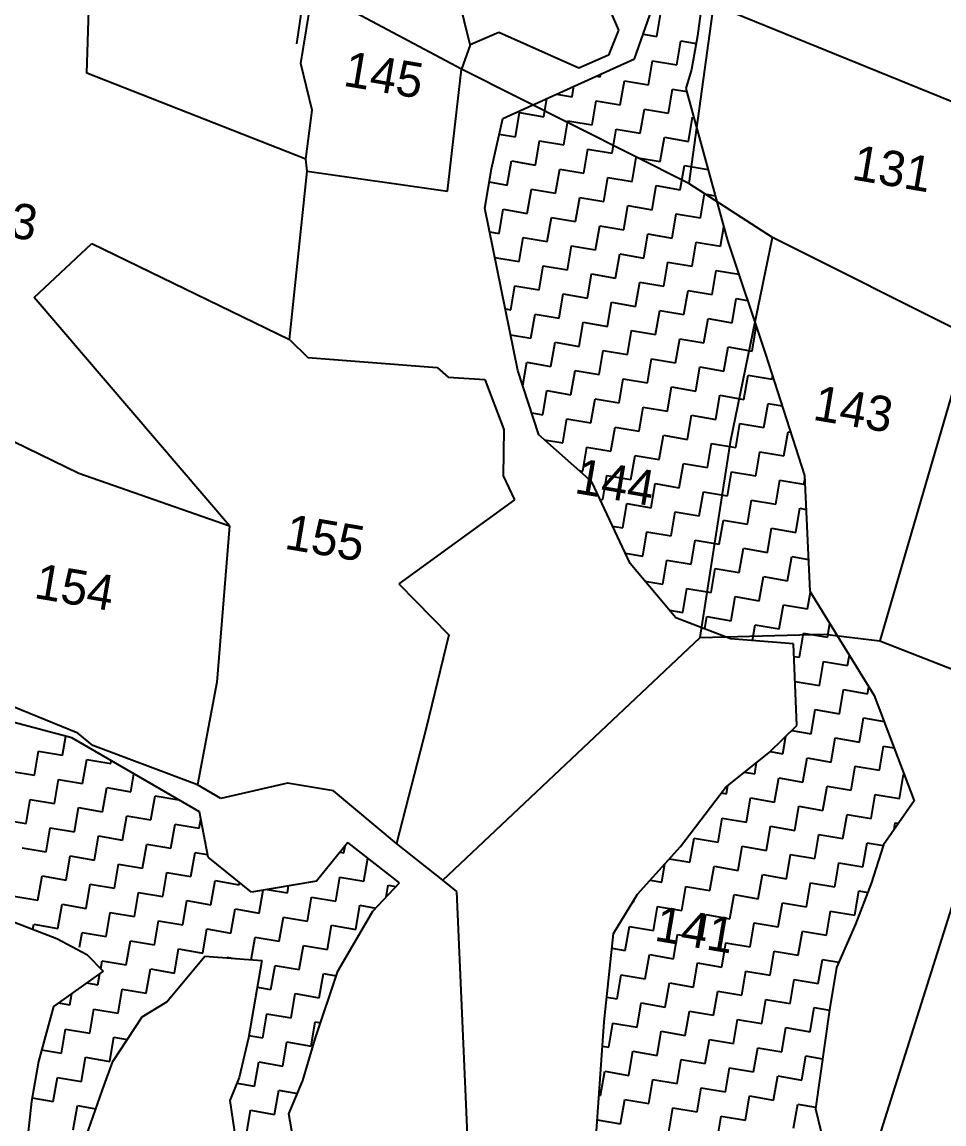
# Model space of a CAD drawing. Header units: metres. Extents: x 286044 to 288268, y 2013628 to 2015838.
# Drawn here: x 287434 to 287672.9, y 2014429.3 to 2014714.7 of the extents above; entities that cross this region are included whole.
import ezdxf
from ezdxf.enums import TextEntityAlignment as Align

# ---------------------------------------------------------------- set-up
doc = ezdxf.new("R2010")
doc.units = ezdxf.units.M
for name, color, linetype in [('POLY_HATCH', 12, 'Continuous'), ('POLY_PARCEL', 6, 'Continuous'), ('TEXT_PARCEL', 7, 'Continuous')]:
    doc.layers.add(name, color=color, linetype=linetype)
doc.styles.add('TEXT_MAP', font='')
doc.styles.get('TEXT_MAP').set_extended_font_data('Kruti Dev 050')

msp = doc.modelspace()

# ---------------------------------------------------------------- linework, layer by layer
at = {"layer": 'POLY_HATCH'}
for p, q in [((287611.29, 2014728.24), (287609.03, 2014711.18)), ((287592.72, 2014705.21), (287599.97, 2014725.76)), ((287609.03, 2014711.18), (287607.53, 2014702.39)), ((287558.61, 2014689.72), (287592.72, 2014705.21)), ((287607.53, 2014702.39), (287606.05, 2014697.47)), ((287606.05, 2014697.47), (287616.81, 2014658.17)), ((287555.64, 2014676.71), (287558.61, 2014689.72)), ((287553.9, 2014666.49), (287555.64, 2014676.71)), ((287562.52, 2014624.46), (287553.9, 2014666.49)), ((287616.81, 2014658.17), (287626.66, 2014628.71)), ((287626.66, 2014628.71), (287636.82, 2014597.26)), ((287567.95, 2014607.76), (287562.52, 2014624.46)), ((287581.67, 2014595.66), (287567.95, 2014607.76)), ((287636.82, 2014597.26), (287638.18, 2014567.3)), ((287591.58, 2014574.44), (287581.67, 2014595.66)), ((287603.47, 2014560.4), (287591.58, 2014574.44)), ((287638.18, 2014567.3), (287654.85, 2014540.29)), ((287617.58, 2014554.99), (287603.47, 2014560.4)), ((287633.9, 2014553.71), (287617.58, 2014554.99)), ((287634.8, 2014532.52), (287633.9, 2014553.71)), ((287654.85, 2014540.29), (287665.23, 2014512.98)), ((287446.9, 2014529.29), (287416.24, 2014537.36)), ((287627.59, 2014525.49), (287634.8, 2014532.52)), ((287479.94, 2014510.15), (287446.9, 2014529.29)), ((287616.28, 2014516.5), (287627.59, 2014525.49)), ((287604.66, 2014501.21), (287616.28, 2014516.5)), ((287665.23, 2014512.98), (287657.27, 2014501.57)), ((287482.21, 2014498.38), (287479.94, 2014510.15)), ((287518.44, 2014502.17), (287510.33, 2014492.16)), ((287531.83, 2014491.78), (287518.44, 2014502.17)), ((287593.53, 2014488.83), (287604.66, 2014501.21)), ((287657.27, 2014501.57), (287654.07, 2014491.6)), ((287493.48, 2014489.35), (287482.21, 2014498.38)), ((287510.33, 2014492.16), (287493.48, 2014489.35)), ((287524.88, 2014484.43), (287531.83, 2014491.78)), ((287654.07, 2014491.6), (287650.01, 2014481.02)), ((287587.28, 2014478.63), (287593.53, 2014488.83)), ((287426.26, 2014483.78), (287442.97, 2014477.38)), ((287515.83, 2014468.9), (287524.88, 2014484.43)), ((287650.01, 2014481.02), (287645.1, 2014469.84)), ((287442.97, 2014477.38), (287450.8, 2014473.2)), ((287584.89, 2014455.75), (287587.28, 2014478.63)), ((287450.8, 2014473.2), (287455.05, 2014468.92)), ((287471.51, 2014460.91), (287481.36, 2014472.75)), ((287481.36, 2014472.75), (287496.12, 2014471.66)), ((287496.12, 2014471.66), (287492.71, 2014451.61)), ((287455.05, 2014468.92), (287442.1, 2014459.74)), ((287510, 2014451.39), (287515.83, 2014468.9)), ((287645.1, 2014469.84), (287643.23, 2014458.89)), ((287442.1, 2014459.74), (287438.24, 2014445.46)), ((287465.15, 2014457.02), (287471.51, 2014460.91)), ((287457.5, 2014445.52), (287465.15, 2014457.02)), ((287643.23, 2014458.89), (287639.61, 2014433.22)), ((287581.68, 2014410.48), (287584.89, 2014455.75)), ((287492.71, 2014451.61), (287490.25, 2014441.36)), ((287506.73, 2014440.57), (287510, 2014451.39)), ((287438.24, 2014445.46), (287436.47, 2014435.09)), ((287454.82, 2014438.15), (287457.5, 2014445.52)), ((287490.25, 2014441.36), (287487.8, 2014435.37)), ((287503.13, 2014431.93), (287506.73, 2014440.57)), ((287450.63, 2014426.06), (287454.82, 2014438.15)), ((287436.47, 2014435.09), (287434.93, 2014421.84)), ((287487.8, 2014435.37), (287491.19, 2014413.46)), ((287506.75, 2014411.4), (287503.13, 2014431.93)), ((287639.61, 2014433.22), (287644.06, 2014415.18))]:
    msp.add_line(p, q, dxfattribs=at)
at = {"layer": 'POLY_HATCH', "linetype": 'Continuous'}
for p, q in [((287598.48, 2014710.94), (287599.55, 2014717.19)), ((287594.95, 2014711.54), (287598.48, 2014710.94)), ((287603.67, 2014703.62), (287604.74, 2014709.87)), ((287604.74, 2014709.87), (287608.69, 2014709.2)), ((287596.35, 2014698.43), (287597.42, 2014704.68)), ((287597.42, 2014704.68), (287603.67, 2014703.62)), ((287582.85, 2014700.73), (287583.84, 2014700.56)), ((287583.84, 2014700.56), (287583.96, 2014701.24)), ((287589.03, 2014693.24), (287590.1, 2014699.5)), ((287590.1, 2014699.5), (287596.35, 2014698.43)), ((287576.53, 2014695.37), (287576.98, 2014698.07)), ((287601.54, 2014691.11), (287602.61, 2014697.37)), ((287602.61, 2014697.37), (287606.25, 2014696.75)), ((287569.21, 2014690.19), (287570.01, 2014694.9)), ((287572.54, 2014696.05), (287576.53, 2014695.37)), ((287581.71, 2014688.05), (287582.78, 2014694.31)), ((287582.78, 2014694.31), (287589.03, 2014693.24)), ((287561.89, 2014685), (287562.95, 2014691.25)), ((287562.95, 2014691.25), (287569.21, 2014690.19)), ((287594.22, 2014685.92), (287595.29, 2014692.18)), ((287595.29, 2014692.18), (287601.54, 2014691.11)), ((287574.39, 2014682.87), (287575.46, 2014689.12)), ((287575.46, 2014689.12), (287581.71, 2014688.05)), ((287606.73, 2014683.79), (287607.79, 2014690.05)), ((287607.79, 2014690.05), (287608.1, 2014689.99)), ((287557.69, 2014685.71), (287561.89, 2014685)), ((287586.9, 2014680.74), (287587.97, 2014686.99)), ((287587.97, 2014686.99), (287594.22, 2014685.92)), ((287567.08, 2014677.68), (287568.14, 2014683.93)), ((287568.14, 2014683.93), (287574.39, 2014682.87)), ((287599.41, 2014678.6), (287600.47, 2014684.86)), ((287600.47, 2014684.86), (287606.73, 2014683.79)), ((287579.58, 2014675.55), (287580.65, 2014681.8)), ((287580.65, 2014681.8), (287586.9, 2014680.74)), ((287592.09, 2014673.42), (287593.16, 2014679.67)), ((287593.16, 2014679.67), (287599.41, 2014678.6)), ((287559.76, 2014672.49), (287560.82, 2014678.74)), ((287560.82, 2014678.74), (287567.08, 2014677.68)), ((287604.6, 2014671.29), (287605.66, 2014677.54)), ((287605.66, 2014677.54), (287611.79, 2014676.49)), ((287572.26, 2014670.36), (287573.33, 2014676.61)), ((287573.33, 2014676.61), (287579.58, 2014675.55)), ((287584.77, 2014668.23), (287585.84, 2014674.48)), ((287585.84, 2014674.48), (287592.09, 2014673.42)), ((287555.06, 2014673.29), (287559.76, 2014672.49)), ((287564.94, 2014665.17), (287566.01, 2014671.42)), ((287566.01, 2014671.42), (287572.26, 2014670.36)), ((287597.28, 2014666.1), (287598.34, 2014672.35)), ((287598.34, 2014672.35), (287604.6, 2014671.29)), ((287577.45, 2014663.04), (287578.52, 2014669.29)), ((287578.52, 2014669.29), (287584.77, 2014668.23)), ((287609.79, 2014663.97), (287610.85, 2014670.22)), ((287610.85, 2014670.22), (287613.64, 2014669.74)), ((287557.62, 2014659.98), (287558.69, 2014666.24)), ((287558.69, 2014666.24), (287564.94, 2014665.17)), ((287589.96, 2014660.91), (287591.02, 2014667.16)), ((287591.02, 2014667.16), (287597.28, 2014666.1)), ((287570.13, 2014657.85), (287571.2, 2014664.11)), ((287571.2, 2014664.11), (287577.45, 2014663.04)), ((287602.47, 2014658.78), (287603.53, 2014665.03)), ((287603.53, 2014665.03), (287609.79, 2014663.97)), ((287555.15, 2014660.4), (287557.62, 2014659.98)), ((287582.64, 2014655.72), (287583.71, 2014661.97)), ((287583.71, 2014661.97), (287589.96, 2014660.91)), ((287595.15, 2014653.59), (287596.21, 2014659.84)), ((287596.21, 2014659.84), (287602.47, 2014658.78)), ((287614.97, 2014656.65), (287615.84, 2014661.71)), ((287562.81, 2014652.66), (287563.88, 2014658.92)), ((287563.88, 2014658.92), (287570.13, 2014657.85)), ((287575.32, 2014650.53), (287576.39, 2014656.79)), ((287576.39, 2014656.79), (287582.64, 2014655.72)), ((287607.65, 2014651.46), (287608.72, 2014657.71)), ((287608.72, 2014657.71), (287614.97, 2014656.65)), ((287587.83, 2014648.4), (287588.89, 2014654.66)), ((287588.89, 2014654.66), (287595.15, 2014653.59)), ((287556.54, 2014653.62), (287556.56, 2014653.73)), ((287556.56, 2014653.73), (287562.81, 2014652.66)), ((287568, 2014645.34), (287569.07, 2014651.6)), ((287569.07, 2014651.6), (287575.32, 2014650.53)), ((287600.34, 2014646.27), (287601.4, 2014652.52)), ((287601.4, 2014652.52), (287607.65, 2014651.46)), ((287580.51, 2014643.21), (287581.57, 2014649.47)), ((287581.57, 2014649.47), (287587.83, 2014648.4)), ((287612.84, 2014644.14), (287613.91, 2014650.39)), ((287613.91, 2014650.39), (287619.74, 2014649.4)), ((287560.68, 2014640.16), (287561.75, 2014646.41)), ((287561.75, 2014646.41), (287568, 2014645.34)), ((287593.02, 2014641.08), (287594.08, 2014647.34)), ((287594.08, 2014647.34), (287600.34, 2014646.27)), ((287573.19, 2014638.02), (287574.25, 2014644.28)), ((287574.25, 2014644.28), (287580.51, 2014643.21)), ((287605.52, 2014638.95), (287606.59, 2014645.2)), ((287606.59, 2014645.2), (287612.84, 2014644.14)), ((287618.03, 2014636.82), (287619.1, 2014643.07)), ((287619.1, 2014643.07), (287622.02, 2014642.58)), ((287559.25, 2014640.4), (287560.68, 2014640.16)), ((287585.7, 2014635.89), (287586.76, 2014642.15)), ((287586.76, 2014642.15), (287593.02, 2014641.08)), ((287598.2, 2014633.76), (287599.27, 2014640.02)), ((287599.27, 2014640.02), (287605.52, 2014638.95)), ((287565.87, 2014632.84), (287566.94, 2014639.09)), ((287566.94, 2014639.09), (287573.19, 2014638.02)), ((287578.38, 2014630.71), (287579.44, 2014636.96)), ((287579.44, 2014636.96), (287585.7, 2014635.89)), ((287610.71, 2014631.63), (287611.78, 2014637.89)), ((287611.78, 2014637.89), (287618.03, 2014636.82)), ((287590.89, 2014628.57), (287591.95, 2014634.83)), ((287591.95, 2014634.83), (287598.2, 2014633.76)), ((287623.22, 2014629.5), (287624.28, 2014635.75)), ((287624.28, 2014635.75), (287624.3, 2014635.75)), ((287560.62, 2014633.73), (287565.87, 2014632.84)), ((287571.06, 2014625.52), (287572.12, 2014631.77)), ((287572.12, 2014631.77), (287578.38, 2014630.71)), ((287603.39, 2014626.44), (287604.46, 2014632.7)), ((287604.46, 2014632.7), (287610.71, 2014631.63)), ((287583.57, 2014623.39), (287584.63, 2014629.64)), ((287584.63, 2014629.64), (287590.89, 2014628.57)), ((287615.9, 2014624.31), (287616.97, 2014630.57)), ((287616.97, 2014630.57), (287623.22, 2014629.5)), ((287563.78, 2014620.58), (287564.8, 2014626.58)), ((287564.8, 2014626.58), (287571.06, 2014625.52)), ((287596.07, 2014621.26), (287597.14, 2014627.51)), ((287597.14, 2014627.51), (287603.39, 2014626.44)), ((287608.58, 2014619.12), (287609.65, 2014625.38)), ((287609.65, 2014625.38), (287615.9, 2014624.31)), ((287576.25, 2014618.2), (287577.31, 2014624.45)), ((287577.31, 2014624.45), (287583.57, 2014623.39)), ((287621.09, 2014616.99), (287622.15, 2014623.25)), ((287622.15, 2014623.25), (287628.41, 2014622.18)), ((287628.41, 2014622.18), (287628.53, 2014622.91)), ((287588.75, 2014616.07), (287589.82, 2014622.32)), ((287589.82, 2014622.32), (287596.07, 2014621.26)), ((287601.26, 2014613.94), (287602.33, 2014620.19)), ((287602.33, 2014620.19), (287608.58, 2014619.12)), ((287568.93, 2014613.01), (287569.99, 2014619.26)), ((287569.99, 2014619.26), (287576.25, 2014618.2)), ((287581.43, 2014610.88), (287582.5, 2014617.13)), ((287582.5, 2014617.13), (287588.75, 2014616.07)), ((287613.77, 2014611.8), (287614.83, 2014618.06)), ((287614.83, 2014618.06), (287621.09, 2014616.99)), ((287593.94, 2014608.75), (287595.01, 2014615)), ((287595.01, 2014615), (287601.26, 2014613.94)), ((287626.28, 2014609.67), (287627.34, 2014615.93)), ((287627.34, 2014615.93), (287630.99, 2014615.31)), ((287566.08, 2014613.49), (287568.93, 2014613.01)), ((287574.12, 2014605.69), (287575.18, 2014611.94)), ((287575.18, 2014611.94), (287581.43, 2014610.88)), ((287606.45, 2014606.62), (287607.52, 2014612.87)), ((287607.52, 2014612.87), (287613.77, 2014611.8)), ((287586.62, 2014603.56), (287587.69, 2014609.81)), ((287587.69, 2014609.81), (287593.94, 2014608.75)), ((287618.96, 2014604.49), (287620.02, 2014610.74)), ((287620.02, 2014610.74), (287626.28, 2014609.67)), ((287631.46, 2014602.35), (287632.53, 2014608.61)), ((287632.53, 2014608.61), (287633.19, 2014608.5)), ((287569.38, 2014606.5), (287574.12, 2014605.69)), ((287599.13, 2014601.43), (287600.2, 2014607.68)), ((287600.2, 2014607.68), (287606.45, 2014606.62)), ((287611.64, 2014599.3), (287612.7, 2014605.55)), ((287612.7, 2014605.55), (287618.96, 2014604.49)), ((287579.3, 2014598.37), (287580.37, 2014604.63)), ((287580.37, 2014604.63), (287586.62, 2014603.56)), ((287591.81, 2014596.24), (287592.88, 2014602.49)), ((287592.88, 2014602.49), (287599.13, 2014601.43)), ((287624.15, 2014597.17), (287625.21, 2014603.42)), ((287625.21, 2014603.42), (287631.46, 2014602.35)), ((287604.32, 2014594.11), (287605.38, 2014600.36)), ((287605.38, 2014600.36), (287611.64, 2014599.3)), ((287578.42, 2014598.52), (287579.3, 2014598.37)), ((287584.49, 2014591.05), (287585.56, 2014597.31)), ((287585.56, 2014597.31), (287591.81, 2014596.24)), ((287616.83, 2014591.98), (287617.89, 2014598.23)), ((287617.89, 2014598.23), (287624.15, 2014597.17)), ((287597, 2014588.92), (287598.06, 2014595.17)), ((287598.06, 2014595.17), (287604.32, 2014594.11)), ((287629.33, 2014589.85), (287630.4, 2014596.1)), ((287630.4, 2014596.1), (287636.65, 2014595.04)), ((287636.65, 2014595.04), (287636.86, 2014596.26)), ((287583.76, 2014591.18), (287584.49, 2014591.05)), ((287609.51, 2014586.79), (287610.57, 2014593.04)), ((287610.57, 2014593.04), (287616.83, 2014591.98)), ((287589.68, 2014583.73), (287590.75, 2014589.99)), ((287590.75, 2014589.99), (287597, 2014588.92)), ((287622.01, 2014584.66), (287623.08, 2014590.91)), ((287623.08, 2014590.91), (287629.33, 2014589.85)), ((287634.52, 2014582.53), (287635.59, 2014588.78)), ((287635.59, 2014588.78), (287637.21, 2014588.5)), ((287602.19, 2014581.6), (287603.25, 2014587.86)), ((287603.25, 2014587.86), (287609.51, 2014586.79)), ((287614.69, 2014579.47), (287615.76, 2014585.72)), ((287615.76, 2014585.72), (287622.01, 2014584.66)), ((287587.03, 2014584.18), (287589.68, 2014583.73)), ((287594.87, 2014576.41), (287595.93, 2014582.67)), ((287595.93, 2014582.67), (287602.19, 2014581.6)), ((287627.2, 2014577.34), (287628.27, 2014583.59)), ((287628.27, 2014583.59), (287634.52, 2014582.53)), ((287607.38, 2014574.28), (287608.44, 2014580.54)), ((287608.44, 2014580.54), (287614.69, 2014579.47)), ((287590.3, 2014577.19), (287594.87, 2014576.41)), ((287619.88, 2014572.15), (287620.95, 2014578.41)), ((287620.95, 2014578.41), (287627.2, 2014577.34)), ((287600.06, 2014569.09), (287601.12, 2014575.35)), ((287601.12, 2014575.35), (287607.38, 2014574.28)), ((287632.39, 2014570.02), (287633.46, 2014576.27)), ((287633.46, 2014576.27), (287637.8, 2014575.53)), ((287612.56, 2014566.96), (287613.63, 2014573.22)), ((287613.63, 2014573.22), (287619.88, 2014572.15)), ((287625.07, 2014564.83), (287626.14, 2014571.09)), ((287626.14, 2014571.09), (287632.39, 2014570.02)), ((287595.44, 2014569.88), (287600.06, 2014569.09)), ((287605.24, 2014561.77), (287606.31, 2014568.03)), ((287606.31, 2014568.03), (287612.56, 2014566.96)), ((287617.75, 2014559.64), (287618.82, 2014565.9)), ((287618.82, 2014565.9), (287625.07, 2014564.83)), ((287637.58, 2014562.7), (287638.32, 2014567.07)), ((287630.26, 2014557.51), (287631.33, 2014563.77)), ((287631.33, 2014563.77), (287637.58, 2014562.7)), ((287601.81, 2014562.36), (287605.24, 2014561.77)), ((287610.96, 2014557.53), (287611.5, 2014560.71)), ((287611.5, 2014560.71), (287617.75, 2014559.64)), ((287623.32, 2014554.54), (287624.01, 2014558.58)), ((287624.01, 2014558.58), (287630.26, 2014557.51)), ((287642.77, 2014555.38), (287643.37, 2014558.9)), ((287635.45, 2014550.19), (287636.51, 2014556.45)), ((287636.51, 2014556.45), (287642.77, 2014555.38)), ((287634.04, 2014550.43), (287635.45, 2014550.19)), ((287640.64, 2014542.87), (287641.7, 2014549.13)), ((287641.7, 2014549.13), (287647.96, 2014548.06)), ((287647.96, 2014548.06), (287648.41, 2014550.72)), ((287634.33, 2014543.62), (287634.38, 2014543.94)), ((287634.38, 2014543.94), (287640.64, 2014542.87)), ((287653.14, 2014540.74), (287653.45, 2014542.55)), ((287645.82, 2014535.55), (287646.89, 2014541.81)), ((287646.89, 2014541.81), (287653.14, 2014540.74)), ((287638.5, 2014530.37), (287639.57, 2014536.62)), ((287639.57, 2014536.62), (287645.82, 2014535.55)), ((287651.01, 2014528.24), (287652.08, 2014534.49)), ((287652.08, 2014534.49), (287657.4, 2014533.58)), ((287633.47, 2014531.23), (287638.5, 2014530.37)), ((287444.5, 2014524.81), (287445.33, 2014529.71)), ((287631.19, 2014525.18), (287631.97, 2014529.76)), ((287643.69, 2014523.05), (287644.76, 2014529.3)), ((287644.76, 2014529.3), (287651.01, 2014528.24)), ((287437.18, 2014519.62), (287438.25, 2014525.88)), ((287438.25, 2014525.88), (287444.5, 2014524.81)), ((287627.85, 2014525.75), (287631.19, 2014525.18)), ((287656.2, 2014520.92), (287657.27, 2014527.17)), ((287657.27, 2014527.17), (287660.01, 2014526.7)), ((287449.69, 2014517.49), (287450.75, 2014523.75)), ((287450.75, 2014523.75), (287457.01, 2014522.68)), ((287457.01, 2014522.68), (287457.12, 2014523.37)), ((287623.87, 2014519.99), (287624.37, 2014522.93)), ((287636.37, 2014517.86), (287637.44, 2014524.11)), ((287637.44, 2014524.11), (287643.69, 2014523.05)), ((287430.93, 2014520.69), (287437.18, 2014519.62)), ((287462.2, 2014515.36), (287462.98, 2014519.98)), ((287621.23, 2014520.44), (287623.87, 2014519.99)), ((287648.88, 2014515.73), (287649.95, 2014521.98)), ((287649.95, 2014521.98), (287656.2, 2014520.92)), ((287661.39, 2014513.6), (287662.45, 2014519.85)), ((287662.45, 2014519.85), (287662.63, 2014519.82)), ((287442.37, 2014512.3), (287443.43, 2014518.56)), ((287443.43, 2014518.56), (287449.69, 2014517.49)), ((287616.55, 2014514.8), (287616.92, 2014517.01)), ((287629.05, 2014512.67), (287630.12, 2014518.92)), ((287630.12, 2014518.92), (287636.37, 2014517.86)), ((287454.88, 2014510.17), (287455.94, 2014516.43)), ((287455.94, 2014516.43), (287462.2, 2014515.36)), ((287467.38, 2014508.04), (287468.45, 2014514.29)), ((287468.45, 2014514.29), (287474.59, 2014513.25)), ((287615.17, 2014515.04), (287616.55, 2014514.8)), ((287641.56, 2014510.54), (287642.63, 2014516.79)), ((287642.63, 2014516.79), (287648.88, 2014515.73)), ((287654.07, 2014508.41), (287655.14, 2014514.66)), ((287655.14, 2014514.66), (287661.39, 2014513.6)), ((287435.05, 2014507.11), (287436.11, 2014513.37)), ((287436.11, 2014513.37), (287442.37, 2014512.3)), ((287447.56, 2014504.98), (287448.62, 2014511.24)), ((287448.62, 2014511.24), (287454.88, 2014510.17)), ((287621.74, 2014507.48), (287622.8, 2014513.74)), ((287622.8, 2014513.74), (287629.05, 2014512.67)), ((287634.24, 2014505.35), (287635.31, 2014511.61)), ((287635.31, 2014511.61), (287641.56, 2014510.54)), ((287460.06, 2014502.85), (287461.13, 2014509.11)), ((287461.13, 2014509.11), (287467.38, 2014508.04)), ((287479.89, 2014505.91), (287480.3, 2014508.29)), ((287614.42, 2014502.29), (287615.48, 2014508.55)), ((287615.48, 2014508.55), (287621.74, 2014507.48)), ((287646.75, 2014503.22), (287647.82, 2014509.47)), ((287647.82, 2014509.47), (287654.07, 2014508.41)), ((287428.8, 2014508.18), (287435.05, 2014507.11)), ((287440.24, 2014499.8), (287441.3, 2014506.05)), ((287441.3, 2014506.05), (287447.56, 2014504.98)), ((287472.57, 2014500.72), (287473.64, 2014506.98)), ((287473.64, 2014506.98), (287479.89, 2014505.91)), ((287626.92, 2014500.16), (287627.99, 2014506.42)), ((287627.99, 2014506.42), (287634.24, 2014505.35)), ((287660.01, 2014505.49), (287660.32, 2014507.34)), ((287660.32, 2014507.34), (287661.19, 2014507.2)), ((287452.74, 2014497.66), (287453.81, 2014503.92)), ((287453.81, 2014503.92), (287460.06, 2014502.85)), ((287607.1, 2014497.11), (287608.16, 2014503.36)), ((287608.16, 2014503.36), (287614.42, 2014502.29)), ((287639.43, 2014498.03), (287640.5, 2014504.29)), ((287640.5, 2014504.29), (287646.75, 2014503.22)), ((287433.98, 2014500.86), (287440.24, 2014499.8)), ((287465.25, 2014495.53), (287466.32, 2014501.79)), ((287466.32, 2014501.79), (287472.57, 2014500.72)), ((287516.43, 2014499.68), (287517.41, 2014499.52)), ((287517.41, 2014499.52), (287517.71, 2014501.26)), ((287619.6, 2014494.98), (287620.67, 2014501.23)), ((287620.67, 2014501.23), (287626.92, 2014500.16)), ((287651.94, 2014495.9), (287653, 2014502.16)), ((287653, 2014502.16), (287657.23, 2014501.44)), ((287445.43, 2014492.48), (287446.49, 2014498.73)), ((287446.49, 2014498.73), (287452.74, 2014497.66)), ((287477.76, 2014493.4), (287478.83, 2014499.66)), ((287478.83, 2014499.66), (287482.07, 2014499.1)), ((287522.6, 2014492.2), (287523.62, 2014498.15)), ((287601.79, 2014498.01), (287607.1, 2014497.11)), ((287632.11, 2014492.84), (287633.18, 2014499.1)), ((287633.18, 2014499.1), (287639.43, 2014498.03)), ((287644.62, 2014490.71), (287645.68, 2014496.97)), ((287645.68, 2014496.97), (287651.94, 2014495.9)), ((287457.93, 2014490.35), (287459, 2014496.6)), ((287459, 2014496.6), (287465.25, 2014495.53)), ((287470.44, 2014488.21), (287471.51, 2014494.47)), ((287471.51, 2014494.47), (287477.76, 2014493.4)), ((287599.78, 2014491.92), (287600.59, 2014496.68)), ((287612.28, 2014489.79), (287613.35, 2014496.04)), ((287613.35, 2014496.04), (287619.6, 2014494.98)), ((287438.11, 2014487.29), (287439.17, 2014493.54)), ((287439.17, 2014493.54), (287445.43, 2014492.48)), ((287450.61, 2014485.16), (287451.68, 2014491.41)), ((287451.68, 2014491.41), (287457.93, 2014490.35)), ((287482.95, 2014486.08), (287484.01, 2014492.34)), ((287484.01, 2014492.34), (287490.27, 2014491.27)), ((287490.27, 2014491.27), (287490.36, 2014491.84)), ((287515.28, 2014487.01), (287516.35, 2014493.26)), ((287516.35, 2014493.26), (287522.6, 2014492.2)), ((287528.33, 2014488.08), (287528.86, 2014491.13)), ((287528.86, 2014491.13), (287530.89, 2014490.78)), ((287596.77, 2014492.43), (287599.78, 2014491.92)), ((287624.79, 2014487.66), (287625.86, 2014493.91)), ((287625.86, 2014493.91), (287632.11, 2014492.84)), ((287637.3, 2014485.53), (287638.37, 2014491.78)), ((287638.37, 2014491.78), (287644.62, 2014490.71)), ((287431.85, 2014488.35), (287438.11, 2014487.29)), ((287463.12, 2014483.03), (287464.19, 2014489.28)), ((287464.19, 2014489.28), (287470.44, 2014488.21)), ((287495.46, 2014483.95), (287496.46, 2014489.84)), ((287497.56, 2014490.03), (287502.77, 2014489.14)), ((287502.77, 2014489.14), (287503.08, 2014490.95)), ((287604.97, 2014484.6), (287606.03, 2014490.85)), ((287606.03, 2014490.85), (287612.28, 2014489.79)), ((287617.47, 2014482.47), (287618.54, 2014488.72)), ((287618.54, 2014488.72), (287624.79, 2014487.66)), ((287649.81, 2014483.39), (287650.87, 2014489.65)), ((287650.87, 2014489.65), (287653.17, 2014489.26)), ((287443.29, 2014479.97), (287444.36, 2014486.22)), ((287444.36, 2014486.22), (287450.61, 2014485.16)), ((287475.63, 2014480.89), (287476.69, 2014487.15)), ((287476.69, 2014487.15), (287482.95, 2014486.08)), ((287507.96, 2014481.82), (287509.03, 2014488.07)), ((287509.03, 2014488.07), (287515.28, 2014487.01)), ((287520.47, 2014479.69), (287521.54, 2014485.94)), ((287521.54, 2014485.94), (287525.65, 2014485.24)), ((287592.26, 2014486.76), (287592.46, 2014486.73)), ((287592.46, 2014486.73), (287592.54, 2014487.22)), ((287597.65, 2014479.41), (287598.71, 2014485.66)), ((287598.71, 2014485.66), (287604.97, 2014484.6)), ((287629.98, 2014480.34), (287631.05, 2014486.59)), ((287631.05, 2014486.59), (287637.3, 2014485.53)), ((287455.8, 2014477.84), (287456.87, 2014484.09)), ((287456.87, 2014484.09), (287463.12, 2014483.03)), ((287488.14, 2014478.76), (287489.2, 2014485.02)), ((287489.2, 2014485.02), (287495.46, 2014483.95)), ((287500.64, 2014476.63), (287501.71, 2014482.89)), ((287501.71, 2014482.89), (287507.96, 2014481.82)), ((287610.15, 2014477.28), (287611.22, 2014483.53)), ((287611.22, 2014483.53), (287617.47, 2014482.47)), ((287642.49, 2014478.21), (287643.55, 2014484.46)), ((287643.55, 2014484.46), (287649.81, 2014483.39)), ((287436.82, 2014479.74), (287437.04, 2014481.03)), ((287437.04, 2014481.03), (287443.29, 2014479.97)), ((287468.31, 2014475.71), (287469.37, 2014481.96)), ((287469.37, 2014481.96), (287475.63, 2014480.89)), ((287480.82, 2014473.58), (287481.88, 2014479.83)), ((287481.88, 2014479.83), (287488.14, 2014478.76)), ((287513.15, 2014474.5), (287514.22, 2014480.76)), ((287514.22, 2014480.76), (287520.47, 2014479.69)), ((287590.33, 2014474.22), (287591.39, 2014480.48)), ((287591.39, 2014480.48), (287597.65, 2014479.41)), ((287622.66, 2014475.15), (287623.73, 2014481.4)), ((287623.73, 2014481.4), (287629.98, 2014480.34)), ((287448.9, 2014475.11), (287449.55, 2014478.9)), ((287449.55, 2014478.9), (287455.8, 2014477.84)), ((287493.4, 2014471.86), (287494.39, 2014477.7)), ((287494.39, 2014477.7), (287500.64, 2014476.63)), ((287602.83, 2014472.09), (287603.9, 2014478.35)), ((287603.9, 2014478.35), (287610.15, 2014477.28)), ((287635.17, 2014473.02), (287636.23, 2014479.27)), ((287636.23, 2014479.27), (287642.49, 2014478.21)), ((287460.99, 2014470.52), (287462.06, 2014476.77)), ((287462.06, 2014476.77), (287468.31, 2014475.71)), ((287473.5, 2014468.39), (287474.56, 2014474.64)), ((287474.56, 2014474.64), (287480.82, 2014473.58)), ((287505.83, 2014469.31), (287506.9, 2014475.57)), ((287506.9, 2014475.57), (287513.15, 2014474.5)), ((287586.88, 2014474.81), (287590.33, 2014474.22)), ((287615.34, 2014469.96), (287616.41, 2014476.21)), ((287616.41, 2014476.21), (287622.66, 2014475.15)), ((287627.85, 2014467.83), (287628.91, 2014474.08)), ((287628.91, 2014474.08), (287635.17, 2014473.02)), ((287454.39, 2014469.58), (287454.74, 2014471.58)), ((287454.74, 2014471.58), (287460.99, 2014470.52)), ((287487.04, 2014472.33), (287487.07, 2014472.51)), ((287487.07, 2014472.51), (287488.93, 2014472.19)), ((287595.52, 2014466.9), (287596.58, 2014473.16)), ((287596.58, 2014473.16), (287602.83, 2014472.09)), ((287640.36, 2014465.7), (287641.42, 2014471.95)), ((287641.42, 2014471.95), (287645.71, 2014471.22)), ((287453.67, 2014465.33), (287454.18, 2014468.3)), ((287466.18, 2014463.2), (287467.24, 2014469.45)), ((287467.24, 2014469.45), (287473.5, 2014468.39)), ((287498.51, 2014464.13), (287499.58, 2014470.38)), ((287499.58, 2014470.38), (287505.83, 2014469.31)), ((287608.02, 2014464.77), (287609.09, 2014471.03)), ((287609.09, 2014471.03), (287615.34, 2014469.96)), ((287620.53, 2014462.64), (287621.6, 2014468.89)), ((287621.6, 2014468.89), (287627.85, 2014467.83)), ((287450.7, 2014465.84), (287453.67, 2014465.33)), ((287511.02, 2014461.99), (287512.09, 2014468.25)), ((287512.09, 2014468.25), (287515.43, 2014467.68)), ((287588.2, 2014461.72), (287589.26, 2014467.97)), ((287589.26, 2014467.97), (287595.52, 2014466.9)), ((287600.7, 2014459.58), (287601.77, 2014465.84)), ((287601.77, 2014465.84), (287608.02, 2014464.77)), ((287633.04, 2014460.51), (287634.1, 2014466.76)), ((287634.1, 2014466.76), (287640.36, 2014465.7)), ((287446.35, 2014460.14), (287446.86, 2014463.12)), ((287458.86, 2014458.01), (287459.92, 2014464.26)), ((287459.92, 2014464.26), (287466.18, 2014463.2)), ((287494.94, 2014464.73), (287498.51, 2014464.13)), ((287503.7, 2014456.81), (287504.77, 2014463.06)), ((287504.77, 2014463.06), (287511.02, 2014461.99)), ((287613.21, 2014457.45), (287614.28, 2014463.71)), ((287614.28, 2014463.71), (287620.53, 2014462.64)), ((287443.37, 2014460.65), (287446.35, 2014460.14)), ((287472.41, 2014461.99), (287472.43, 2014462.13)), ((287472.43, 2014462.13), (287472.52, 2014462.12)), ((287585.56, 2014462.16), (287588.2, 2014461.72)), ((287593.38, 2014454.4), (287594.45, 2014460.65)), ((287594.45, 2014460.65), (287600.7, 2014459.58)), ((287625.72, 2014455.32), (287626.78, 2014461.58)), ((287626.78, 2014461.58), (287633.04, 2014460.51)), ((287451.54, 2014452.82), (287452.61, 2014459.08)), ((287452.61, 2014459.08), (287458.86, 2014458.01)), ((287496.38, 2014451.62), (287497.45, 2014457.87)), ((287497.45, 2014457.87), (287503.7, 2014456.81)), ((287605.89, 2014452.26), (287606.96, 2014458.52)), ((287606.96, 2014458.52), (287613.21, 2014457.45)), ((287638.23, 2014453.19), (287639.29, 2014459.44)), ((287639.29, 2014459.44), (287643.22, 2014458.78)), ((287508.89, 2014449.49), (287509.95, 2014455.74)), ((287509.95, 2014455.74), (287511.37, 2014455.5)), ((287586.06, 2014449.21), (287587.13, 2014455.46)), ((287587.13, 2014455.46), (287593.38, 2014454.4)), ((287618.4, 2014450.13), (287619.46, 2014456.39)), ((287619.46, 2014456.39), (287625.72, 2014455.32)), ((287630.91, 2014448), (287631.97, 2014454.26)), ((287631.97, 2014454.26), (287638.23, 2014453.19)), ((287444.22, 2014447.63), (287445.29, 2014453.89)), ((287445.29, 2014453.89), (287451.54, 2014452.82)), ((287456.73, 2014445.5), (287457.79, 2014451.76)), ((287457.79, 2014451.76), (287461.26, 2014451.17)), ((287492.81, 2014452.23), (287496.38, 2014451.62)), ((287598.57, 2014447.08), (287599.64, 2014453.33)), ((287599.64, 2014453.33), (287605.89, 2014452.26)), ((287611.08, 2014444.95), (287612.15, 2014451.2)), ((287612.15, 2014451.2), (287618.4, 2014450.13)), ((287439.06, 2014448.51), (287444.22, 2014447.63)), ((287501.57, 2014444.3), (287502.64, 2014450.55)), ((287502.64, 2014450.55), (287508.89, 2014449.49)), ((287584.44, 2014449.48), (287586.06, 2014449.21)), ((287623.59, 2014442.81), (287624.65, 2014449.07)), ((287624.65, 2014449.07), (287630.91, 2014448)), ((287449.41, 2014440.32), (287450.47, 2014446.57)), ((287450.47, 2014446.57), (287456.73, 2014445.5)), ((287591.25, 2014441.89), (287592.32, 2014448.14)), ((287592.32, 2014448.14), (287598.57, 2014447.08)), ((287603.76, 2014439.76), (287604.83, 2014446.01)), ((287604.83, 2014446.01), (287611.08, 2014444.95)), ((287636.09, 2014440.68), (287637.16, 2014446.94)), ((287637.16, 2014446.94), (287641.44, 2014446.21)), ((287494.25, 2014439.11), (287495.32, 2014445.36)), ((287495.32, 2014445.36), (287501.57, 2014444.3)), ((287583.93, 2014436.7), (287585, 2014442.95)), ((287585, 2014442.95), (287591.25, 2014441.89)), ((287616.27, 2014437.63), (287617.33, 2014443.88)), ((287617.33, 2014443.88), (287623.59, 2014442.81)), ((287442.09, 2014435.13), (287443.15, 2014441.38)), ((287443.15, 2014441.38), (287449.41, 2014440.32)), ((287489.65, 2014439.89), (287494.25, 2014439.11)), ((287596.44, 2014434.57), (287597.51, 2014440.82)), ((287597.51, 2014440.82), (287603.76, 2014439.76)), ((287628.78, 2014435.5), (287629.84, 2014441.75)), ((287629.84, 2014441.75), (287636.09, 2014440.68)), ((287499.44, 2014431.79), (287500.5, 2014438.04)), ((287500.5, 2014438.04), (287505.34, 2014437.22)), ((287608.95, 2014432.44), (287610.01, 2014438.69)), ((287610.01, 2014438.69), (287616.27, 2014437.63)), ((287436.64, 2014436.06), (287442.09, 2014435.13)), ((287447.28, 2014427.81), (287448.34, 2014434.06)), ((287448.34, 2014434.06), (287453.12, 2014433.25)), ((287583.54, 2014436.77), (287583.93, 2014436.7)), ((287589.12, 2014429.38), (287590.19, 2014435.63)), ((287590.19, 2014435.63), (287596.44, 2014434.57)), ((287621.46, 2014430.31), (287622.52, 2014436.56)), ((287622.52, 2014436.56), (287628.78, 2014435.5)), ((287633.96, 2014428.18), (287635.03, 2014434.43)), ((287635.03, 2014434.43), (287639.67, 2014433.64)), ((287492.12, 2014426.6), (287493.18, 2014432.86)), ((287493.18, 2014432.86), (287499.44, 2014431.79)), ((287601.63, 2014427.25), (287602.69, 2014433.5)), ((287602.69, 2014433.5), (287608.95, 2014432.44)), ((287614.14, 2014425.12), (287615.2, 2014431.37)), ((287615.2, 2014431.37), (287621.46, 2014430.31)), ((287583.09, 2014430.41), (287589.12, 2014429.38))]:
    msp.add_line(p, q, dxfattribs=at)
at = {"layer": 'POLY_PARCEL'}
for p, q in [((287505.2, 2014709.04), (287508.06, 2014728.97)), ((287550.12, 2014708.84), (287545.33, 2014728.3)), ((287506.25, 2014703.94), (287509.32, 2014723.03)), ((287547.88, 2014702.5), (287509.32, 2014723.03)), ((287450.81, 2014701.46), (287451.42, 2014720.62)), ((287584.54, 2014722.11), (287588.57, 2014712.59)), ((287613.16, 2014719.23), (287606.84, 2014672.92)), ((287613.16, 2014719.23), (287831.92, 2014630.55)), ((287557.53, 2014711.99), (287550.12, 2014708.84)), ((287578.31, 2014702.81), (287557.53, 2014711.99)), ((287588.57, 2014712.59), (287586, 2014706.16)), ((287550.12, 2014708.84), (287547.88, 2014702.5)), ((287586, 2014706.16), (287578.31, 2014702.81)), ((287509.2, 2014691.89), (287506.25, 2014703.94)), ((287544.25, 2014670.88), (287547.88, 2014702.5)), ((287606.84, 2014672.92), (287547.88, 2014702.5)), ((287507.55, 2014679.21), (287450.81, 2014701.46)), ((287507.55, 2014679.21), (287509.2, 2014691.89)), ((287507.88, 2014676.05), (287507.55, 2014679.21)), ((287503.35, 2014632.46), (287507.88, 2014676.05)), ((287507.88, 2014676.05), (287544.25, 2014670.88)), ((287628.45, 2014658.88), (287606.84, 2014672.92)), ((287437.11, 2014643.33), (287452.06, 2014657.4)), ((287452.06, 2014657.4), (287503.35, 2014632.46)), ((287617.72, 2014606.39), (287628.45, 2014658.88)), ((287679.41, 2014633.44), (287628.45, 2014658.88)), ((287487.74, 2014584.27), (287437.11, 2014643.33)), ((287503.35, 2014632.46), (287508.08, 2014627.86)), ((287679.41, 2014633.44), (287656.35, 2014554.44)), ((287508.08, 2014627.86), (287541.56, 2014625.25)), ((287541.56, 2014625.25), (287544.4, 2014622.7)), ((287544.4, 2014622.7), (287553.96, 2014622.11)), ((287553.96, 2014622.11), (287558.83, 2014609.21)), ((287558.83, 2014609.21), (287558.68, 2014597.17)), ((287428.46, 2014607.68), (287448.71, 2014597.85)), ((287609.7, 2014555.28), (287617.72, 2014606.39)), ((287448.71, 2014597.85), (287487.74, 2014584.27)), ((287558.68, 2014597.17), (287561.59, 2014590.99)), ((287561.59, 2014590.99), (287531.64, 2014569.25)), ((287487.74, 2014584.27), (287484.45, 2014543.78)), ((287531.64, 2014569.25), (287544.57, 2014556.02)), ((287544.57, 2014556.02), (287538.72, 2014531.85)), ((287543.04, 2014492.43), (287609.7, 2014555.28)), ((287609.7, 2014555.28), (287641.93, 2014556.17)), ((287641.93, 2014556.17), (287656.35, 2014554.44)), ((287656.35, 2014554.44), (287690.46, 2014541.05)), ((287448.41, 2014530.49), (287404.5, 2014548.53)), ((287484.45, 2014543.78), (287479.44, 2014517.16)), ((287538.72, 2014531.85), (287531.04, 2014501.92)), ((287452.31, 2014527.33), (287448.41, 2014530.49)), ((287479.44, 2014517.16), (287452.31, 2014527.33)), ((287485.5, 2014513.63), (287479.44, 2014517.16)), ((287502.83, 2014517.61), (287485.5, 2014513.63)), ((287514.69, 2014515.59), (287502.83, 2014517.61)), ((287531.04, 2014501.92), (287514.69, 2014515.59)), ((287543.04, 2014492.43), (287531.04, 2014501.92)), ((287546.69, 2014489.54), (287543.04, 2014492.43)), ((287550.56, 2014399.91), (287546.69, 2014489.54)), ((287642.13, 2014381.63), (287676.53, 2014490.26))]:
    msp.add_line(p, q, dxfattribs=at)

# ---------------------------------------------------------------- texts
at = {"layer": 'TEXT_PARCEL', "style": 'TEXT_MAP'}
for s, p in [('145', (287527.02, 2014696.55)), ('131', (287658.8, 2014672.29)), ('153', (287427.01, 2014659.67)), ('143', (287648.72, 2014610.03)), ('144', (287586.96, 2014591.06)), ('155', (287511.79, 2014576.65)), ('154', (287446.89, 2014563.88)), ('141', (287607.66, 2014475.14))]:
    msp.add_text(s, height=9.135, rotation=350.3305, dxfattribs=at).set_placement(p, align=Align.CENTER)

doc.saveas('drawing.dxf')
